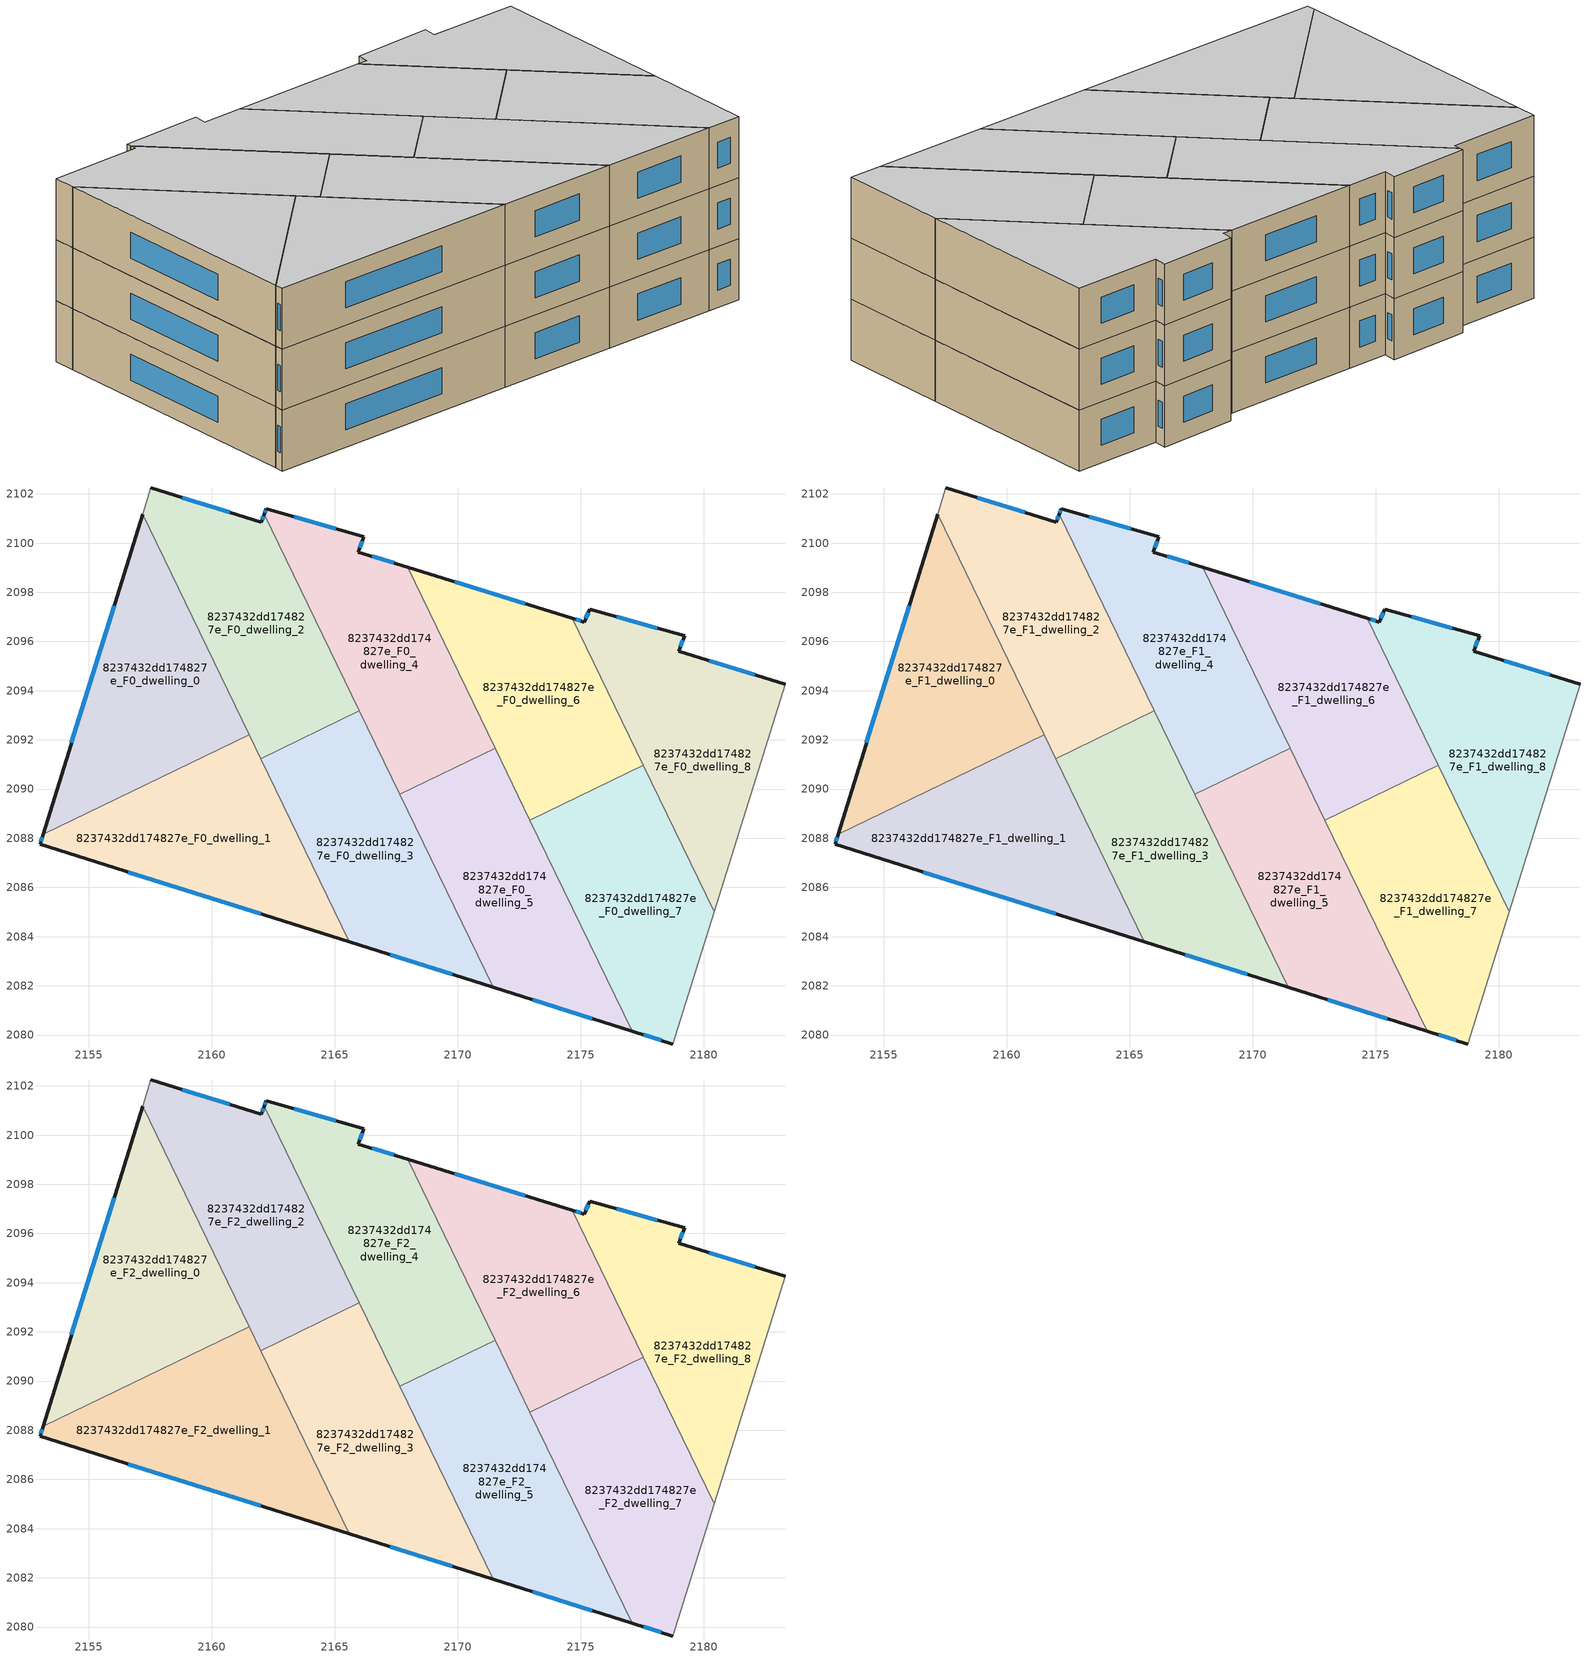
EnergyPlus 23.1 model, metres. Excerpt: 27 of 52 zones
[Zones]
8237432dd174827e_F0_dwelling_0
 floor ground (EU_floor_Construction): 2157.18,2101.17 2161.52,2092.21 2153.14,2088.16 z0
 wall outside (EU_wall_Construction): 2157.18,2101.17 2153.14,2088.16 z0:3
 wall to 8237432dd174827e_F0_dwelling_1 (EU_wall_Construction): 2153.14,2088.16 2161.52,2092.21 z0:3
 wall to 8237432dd174827e_F0_dwelling_2 (EU_wall_Construction): 2161.52,2092.21 2157.18,2101.17 z0:3
 window (EU_Window_Construction): 2156.03,2097.45 2154.3,2091.87 z0.86:2.14
8237432dd174827e_F0_dwelling_1
 floor ground (EU_floor_Construction): 2161.52,2092.21 2165.59,2083.79 2153.02,2087.76 2153.14,2088.16 z0
 wall outside (EU_wall_Construction): 2153.14,2088.16 2153.02,2087.76 2165.59,2083.79 z0:3
 wall to 8237432dd174827e_F0_dwelling_3 (EU_wall_Construction): 2165.59,2083.79 2161.99,2091.23 z0:3
 wall to 8237432dd174827e_F0_dwelling_2 (EU_wall_Construction): 2161.99,2091.23 2161.52,2092.21 z0:3
 window (EU_Window_Construction): 2153.11,2088.04 2153.05,2087.87 / 2156.61,2086.62 2162,2084.92 z0.86:2.14
8237432dd174827e_F0_dwelling_2
 floor ground (EU_floor_Construction): 2162.14,2101.17 2166.01,2093.18 2161.99,2091.23 2157.18,2101.17 2157.52,2102.25 2162.01,2100.86 z0
 wall outside (EU_wall_Construction): 2162.14,2101.17 2162.01,2100.86 2157.52,2102.25 z0:3
 wall to 8237432dd174827e_F0_dwelling_3 (EU_wall_Construction): 2161.99,2091.23 2166.01,2093.18 z0:3
 wall adiabatic (EU_wall_Construction): 2157.52,2102.25 2157.18,2101.17 z0:3
 wall to 8237432dd174827e_F0_dwelling_4 (EU_wall_Construction): 2166.01,2093.18 2162.14,2101.17 z0:3
 window (EU_Window_Construction): 2160.73,2101.25 2158.8,2101.85 / 2162.1,2101.08 2162.05,2100.95 z0.86:2.14
8237432dd174827e_F0_dwelling_3
 floor ground (EU_floor_Construction): 2166.01,2093.18 2171.44,2081.94 2165.59,2083.79 2161.99,2091.23 z0
 wall outside (EU_wall_Construction): 2165.59,2083.79 2171.44,2081.94 z0:3
 wall to 8237432dd174827e_F0_dwelling_5 (EU_wall_Construction): 2171.44,2081.94 2167.64,2089.79 z0:3
 wall to 8237432dd174827e_F0_dwelling_4 (EU_wall_Construction): 2167.64,2089.79 2166,2093.18 z0:3
 window (EU_Window_Construction): 2167.26,2083.26 2169.77,2082.47 z0.86:2.14
8237432dd174827e_F0_dwelling_4
 floor ground (EU_floor_Construction): 2167.96,2099.01 2171.52,2091.66 2167.64,2089.79 2162.14,2101.17 2162.22,2101.4 2166.18,2100.25 2165.95,2099.64 z0
 wall outside (EU_wall_Construction): 2167.96,2099.01 2165.95,2099.64 2166.18,2100.25 2162.22,2101.4 2162.14,2101.17 z0:3
 wall to 8237432dd174827e_F0_dwelling_5 (EU_wall_Construction): 2167.64,2089.79 2171.52,2091.66 z0:3
 wall to 8237432dd174827e_F0_dwelling_6 (EU_wall_Construction): 2171.52,2091.66 2167.96,2099.01 z0:3
 window (EU_Window_Construction): 2162.2,2101.33 2162.16,2101.24 / 2165.05,2100.58 2163.35,2101.07 / 2166.02,2099.81 2166.11,2100.08 / 2167.39,2099.19 2166.53,2099.46 z0.86:2.14
8237432dd174827e_F0_dwelling_5
 floor ground (EU_floor_Construction): 2171.52,2091.66 2177.09,2080.16 2171.44,2081.94 2167.64,2089.79 z0
 wall outside (EU_wall_Construction): 2171.44,2081.94 2177.09,2080.16 z0:3
 wall to 8237432dd174827e_F0_dwelling_7 (EU_wall_Construction): 2177.09,2080.16 2172.94,2088.73 z0:3
 wall to 8237432dd174827e_F0_dwelling_6 (EU_wall_Construction): 2172.94,2088.73 2171.52,2091.66 z0:3
 window (EU_Window_Construction): 2173.05,2081.43 2175.47,2080.66 z0.86:2.14
8237432dd174827e_F0_dwelling_6
 floor ground (EU_floor_Construction): 2174.66,2096.94 2177.55,2090.97 2172.94,2088.73 2167.96,2099.01 z0
 wall outside (EU_wall_Construction): 2174.66,2096.94 2167.96,2099.01 z0:3
 wall to 8237432dd174827e_F0_dwelling_7 (EU_wall_Construction): 2172.94,2088.73 2177.55,2090.97 z0:3
 wall to 8237432dd174827e_F0_dwelling_8 (EU_wall_Construction): 2177.55,2090.97 2174.66,2096.94 z0:3
 window (EU_Window_Construction): 2172.75,2097.53 2169.88,2098.42 z0.86:2.14
8237432dd174827e_F0_dwelling_7
 floor ground (EU_floor_Construction): 2177.55,2090.97 2180.43,2085.02 2178.75,2079.63 2177.09,2080.16 2172.94,2088.73 z0
 wall outside (EU_wall_Construction): 2177.09,2080.16 2178.75,2079.63 z0:3
 wall adiabatic (EU_wall_Construction): 2178.75,2079.63 2180.43,2085.02 z0:3
 wall to 8237432dd174827e_F0_dwelling_8 (EU_wall_Construction): 2180.43,2085.02 2177.55,2090.97 z0:3
 window (EU_Window_Construction): 2177.56,2080 2178.28,2079.78 z0.86:2.14
8237432dd174827e_F0_dwelling_8
 floor ground (EU_floor_Construction): 2183.31,2094.26 2180.43,2085.02 2174.66,2096.94 2175.15,2096.79 2175.36,2097.31 2179.23,2096.23 2178.99,2095.6 z0
 wall outside (EU_wall_Construction): 2183.31,2094.26 2178.99,2095.6 2179.23,2096.23 2175.36,2097.31 2175.15,2096.79 2174.66,2096.94 z0:3
 wall adiabatic (EU_wall_Construction): 2180.43,2085.02 2183.31,2094.26 z0:3
 window (EU_Window_Construction): 2179.06,2095.78 2179.16,2096.05 / 2182.07,2094.65 2180.22,2095.22 / 2175.01,2096.83 2174.8,2096.9 / 2175.3,2097.16 2175.21,2096.94 / 2178.12,2096.54 2176.46,2097 z0.86:2.14
8237432dd174827e_F1_dwelling_0
 floor to 8237432dd174827e_F0_dwelling_0 (EU_floor_Construction): 2157.18,2101.17 2161.52,2092.21 2153.14,2088.16 z3
 wall outside (EU_wall_Construction): 2157.18,2101.17 2153.14,2088.16 z3:6
 wall to 8237432dd174827e_F1_dwelling_1 (EU_wall_Construction): 2153.14,2088.16 2161.52,2092.21 z3:6
 wall to 8237432dd174827e_F1_dwelling_2 (EU_wall_Construction): 2161.52,2092.21 2157.18,2101.17 z3:6
 window (EU_Window_Construction): 2156.03,2097.45 2154.3,2091.87 z3.86:5.14
8237432dd174827e_F1_dwelling_1
 floor to 8237432dd174827e_F0_dwelling_1 (EU_floor_Construction): 2161.52,2092.21 2165.59,2083.79 2153.02,2087.76 2153.14,2088.16 z3
 wall outside (EU_wall_Construction): 2153.14,2088.16 2153.02,2087.76 2165.59,2083.79 z3:6
 wall to 8237432dd174827e_F1_dwelling_3 (EU_wall_Construction): 2165.59,2083.79 2161.99,2091.23 z3:6
 wall to 8237432dd174827e_F1_dwelling_2 (EU_wall_Construction): 2161.99,2091.23 2161.52,2092.21 z3:6
 window (EU_Window_Construction): 2153.11,2088.04 2153.05,2087.87 / 2156.61,2086.62 2162,2084.92 z3.86:5.14
8237432dd174827e_F1_dwelling_2
 floor to 8237432dd174827e_F0_dwelling_2 (EU_floor_Construction): 2162.14,2101.17 2166.01,2093.18 2161.99,2091.23 2157.18,2101.17 2157.52,2102.25 2162.01,2100.86 z3
 wall outside (EU_wall_Construction): 2162.14,2101.17 2162.01,2100.86 2157.52,2102.25 z3:6
 wall to 8237432dd174827e_F1_dwelling_3 (EU_wall_Construction): 2161.99,2091.23 2166.01,2093.18 z3:6
 wall adiabatic (EU_wall_Construction): 2157.52,2102.25 2157.18,2101.17 z3:6
 wall to 8237432dd174827e_F1_dwelling_4 (EU_wall_Construction): 2166.01,2093.18 2162.14,2101.17 z3:6
 window (EU_Window_Construction): 2160.73,2101.25 2158.8,2101.85 / 2162.1,2101.08 2162.05,2100.95 z3.86:5.14
8237432dd174827e_F1_dwelling_3
 floor to 8237432dd174827e_F0_dwelling_3 (EU_floor_Construction): 2166.01,2093.18 2171.44,2081.94 2165.59,2083.79 2161.99,2091.23 z3
 wall outside (EU_wall_Construction): 2165.59,2083.79 2171.44,2081.94 z3:6
 wall to 8237432dd174827e_F1_dwelling_5 (EU_wall_Construction): 2171.44,2081.94 2167.64,2089.79 z3:6
 wall to 8237432dd174827e_F1_dwelling_4 (EU_wall_Construction): 2167.64,2089.79 2166,2093.18 z3:6
 window (EU_Window_Construction): 2167.26,2083.26 2169.77,2082.47 z3.86:5.14
8237432dd174827e_F1_dwelling_4
 floor to 8237432dd174827e_F0_dwelling_4 (EU_floor_Construction): 2167.96,2099.01 2171.52,2091.66 2167.64,2089.79 2162.14,2101.17 2162.22,2101.4 2166.18,2100.25 2165.95,2099.64 z3
 wall outside (EU_wall_Construction): 2167.96,2099.01 2165.95,2099.64 2166.18,2100.25 2162.22,2101.4 2162.14,2101.17 z3:6
 wall to 8237432dd174827e_F1_dwelling_5 (EU_wall_Construction): 2167.64,2089.79 2171.52,2091.66 z3:6
 wall to 8237432dd174827e_F1_dwelling_6 (EU_wall_Construction): 2171.52,2091.66 2167.96,2099.01 z3:6
 window (EU_Window_Construction): 2162.2,2101.33 2162.16,2101.24 / 2165.05,2100.58 2163.35,2101.07 / 2166.02,2099.81 2166.11,2100.08 / 2167.39,2099.19 2166.53,2099.46 z3.86:5.14
8237432dd174827e_F1_dwelling_5
 floor to 8237432dd174827e_F0_dwelling_5 (EU_floor_Construction): 2171.52,2091.66 2177.09,2080.16 2171.44,2081.94 2167.64,2089.79 z3
 wall outside (EU_wall_Construction): 2171.44,2081.94 2177.09,2080.16 z3:6
 wall to 8237432dd174827e_F1_dwelling_7 (EU_wall_Construction): 2177.09,2080.16 2172.94,2088.73 z3:6
 wall to 8237432dd174827e_F1_dwelling_6 (EU_wall_Construction): 2172.94,2088.73 2171.52,2091.66 z3:6
 window (EU_Window_Construction): 2173.05,2081.43 2175.47,2080.66 z3.86:5.14
8237432dd174827e_F1_dwelling_6
 floor to 8237432dd174827e_F0_dwelling_6 (EU_floor_Construction): 2174.66,2096.94 2177.55,2090.97 2172.94,2088.73 2167.96,2099.01 z3
 wall outside (EU_wall_Construction): 2174.66,2096.94 2167.96,2099.01 z3:6
 wall to 8237432dd174827e_F1_dwelling_7 (EU_wall_Construction): 2172.94,2088.73 2177.55,2090.97 z3:6
 wall to 8237432dd174827e_F1_dwelling_8 (EU_wall_Construction): 2177.55,2090.97 2174.66,2096.94 z3:6
 window (EU_Window_Construction): 2172.75,2097.53 2169.88,2098.42 z3.86:5.14
8237432dd174827e_F1_dwelling_7
 floor to 8237432dd174827e_F0_dwelling_7 (EU_floor_Construction): 2177.55,2090.97 2180.43,2085.02 2178.75,2079.63 2177.09,2080.16 2172.94,2088.73 z3
 wall outside (EU_wall_Construction): 2177.09,2080.16 2178.75,2079.63 z3:6
 wall adiabatic (EU_wall_Construction): 2178.75,2079.63 2180.43,2085.02 z3:6
 wall to 8237432dd174827e_F1_dwelling_8 (EU_wall_Construction): 2180.43,2085.02 2177.55,2090.97 z3:6
 window (EU_Window_Construction): 2177.56,2080 2178.28,2079.78 z3.86:5.14
8237432dd174827e_F1_dwelling_8
 floor to 8237432dd174827e_F0_dwelling_8 (EU_floor_Construction): 2183.31,2094.26 2180.43,2085.02 2174.66,2096.94 2175.15,2096.79 2175.36,2097.31 2179.23,2096.23 2178.99,2095.6 z3
 wall outside (EU_wall_Construction): 2183.31,2094.26 2178.99,2095.6 2179.23,2096.23 2175.36,2097.31 2175.15,2096.79 2174.66,2096.94 z3:6
 wall adiabatic (EU_wall_Construction): 2180.43,2085.02 2183.31,2094.26 z3:6
 window (EU_Window_Construction): 2179.06,2095.78 2179.16,2096.05 / 2182.07,2094.65 2180.22,2095.22 / 2175.01,2096.83 2174.8,2096.9 / 2175.3,2097.16 2175.21,2096.94 / 2178.12,2096.54 2176.46,2097 z3.86:5.14
8237432dd174827e_F2_dwelling_0
 floor to 8237432dd174827e_F1_dwelling_0 (EU_floor_Construction): 2157.18,2101.17 2161.52,2092.21 2153.14,2088.16 z6
 wall outside (EU_wall_Construction): 2157.18,2101.17 2153.14,2088.16 z6:9
 wall to 8237432dd174827e_F2_dwelling_1 (EU_wall_Construction): 2153.14,2088.16 2161.52,2092.21 z6:9
 wall to 8237432dd174827e_F2_dwelling_2 (EU_wall_Construction): 2161.52,2092.21 2157.18,2101.17 z6:9
 window (EU_Window_Construction): 2156.03,2097.45 2154.3,2091.87 z6.86:8.14
 ceiling to 8237432dd174827e_F3_dwelling_0 (EU_floor_Construction): 2161.52,2092.21 2157.18,2101.17 2153.14,2088.16 z9
8237432dd174827e_F2_dwelling_1
 floor to 8237432dd174827e_F1_dwelling_1 (EU_floor_Construction): 2161.52,2092.21 2165.59,2083.79 2153.02,2087.76 2153.14,2088.16 z6
 wall outside (EU_wall_Construction): 2153.14,2088.16 2153.02,2087.76 2165.59,2083.79 z6:9
 wall to 8237432dd174827e_F2_dwelling_3 (EU_wall_Construction): 2165.59,2083.79 2161.99,2091.23 z6:9
 wall to 8237432dd174827e_F2_dwelling_2 (EU_wall_Construction): 2161.99,2091.23 2161.52,2092.21 z6:9
 window (EU_Window_Construction): 2153.11,2088.04 2153.05,2087.87 / 2156.61,2086.62 2162,2084.92 z6.86:8.14
 ceiling to 8237432dd174827e_F3_dwelling_1 (EU_floor_Construction): 2165.59,2083.79 2161.52,2092.21 2153.14,2088.16 2153.02,2087.76 z9
8237432dd174827e_F2_dwelling_2
 floor to 8237432dd174827e_F1_dwelling_2 (EU_floor_Construction): 2162.14,2101.17 2166.01,2093.18 2161.99,2091.23 2157.18,2101.17 2157.52,2102.25 2162.01,2100.86 z6
 wall outside (EU_wall_Construction): 2162.14,2101.17 2162.01,2100.86 2157.52,2102.25 z6:9
 wall to 8237432dd174827e_F2_dwelling_3 (EU_wall_Construction): 2161.99,2091.23 2166.01,2093.18 z6:9
 wall adiabatic (EU_wall_Construction): 2157.52,2102.25 2157.18,2101.17 z6:9
 wall to 8237432dd174827e_F2_dwelling_4 (EU_wall_Construction): 2166.01,2093.18 2162.14,2101.17 z6:9
 window (EU_Window_Construction): 2160.73,2101.25 2158.8,2101.85 / 2162.1,2101.08 2162.05,2100.95 z6.86:8.14
 ceiling to 8237432dd174827e_F3_dwelling_2 (EU_floor_Construction): 2166.01,2093.18 2162.14,2101.17 2162.01,2100.86 2157.52,2102.25 2157.18,2101.17 2161.99,2091.23 z9
8237432dd174827e_F2_dwelling_3
 floor to 8237432dd174827e_F1_dwelling_3 (EU_floor_Construction): 2166.01,2093.18 2171.44,2081.94 2165.59,2083.79 2161.99,2091.23 z6
 wall outside (EU_wall_Construction): 2165.59,2083.79 2171.44,2081.94 z6:9
 wall to 8237432dd174827e_F2_dwelling_5 (EU_wall_Construction): 2171.44,2081.94 2167.64,2089.79 z6:9
 wall to 8237432dd174827e_F2_dwelling_4 (EU_wall_Construction): 2167.64,2089.79 2166,2093.18 z6:9
 window (EU_Window_Construction): 2167.26,2083.26 2169.77,2082.47 z6.86:8.14
 ceiling to 8237432dd174827e_F3_dwelling_3 (EU_floor_Construction): 2171.44,2081.94 2166.01,2093.18 2161.99,2091.23 2165.59,2083.79 z9
8237432dd174827e_F2_dwelling_4
 floor to 8237432dd174827e_F1_dwelling_4 (EU_floor_Construction): 2167.96,2099.01 2171.52,2091.66 2167.64,2089.79 2162.14,2101.17 2162.22,2101.4 2166.18,2100.25 2165.95,2099.64 z6
 wall outside (EU_wall_Construction): 2167.96,2099.01 2165.95,2099.64 2166.18,2100.25 2162.22,2101.4 2162.14,2101.17 z6:9
 wall to 8237432dd174827e_F2_dwelling_5 (EU_wall_Construction): 2167.64,2089.79 2171.52,2091.66 z6:9
 wall to 8237432dd174827e_F2_dwelling_6 (EU_wall_Construction): 2171.52,2091.66 2167.96,2099.01 z6:9
 window (EU_Window_Construction): 2162.2,2101.33 2162.16,2101.24 / 2165.05,2100.58 2163.35,2101.07 / 2166.02,2099.81 2166.11,2100.08 / 2167.39,2099.19 2166.53,2099.46 z6.86:8.14
 ceiling to 8237432dd174827e_F3_dwelling_4 (EU_floor_Construction): 2171.52,2091.66 2167.96,2099.01 2165.95,2099.64 2166.18,2100.25 2162.22,2101.4 2162.14,2101.17 2167.64,2089.79 z9
8237432dd174827e_F2_dwelling_5
 floor to 8237432dd174827e_F1_dwelling_5 (EU_floor_Construction): 2171.52,2091.66 2177.09,2080.16 2171.44,2081.94 2167.64,2089.79 z6
 wall outside (EU_wall_Construction): 2171.44,2081.94 2177.09,2080.16 z6:9
 wall to 8237432dd174827e_F2_dwelling_7 (EU_wall_Construction): 2177.09,2080.16 2172.94,2088.73 z6:9
 wall to 8237432dd174827e_F2_dwelling_6 (EU_wall_Construction): 2172.94,2088.73 2171.52,2091.66 z6:9
 window (EU_Window_Construction): 2173.05,2081.43 2175.47,2080.66 z6.86:8.14
 ceiling to 8237432dd174827e_F3_dwelling_5 (EU_floor_Construction): 2177.09,2080.16 2171.52,2091.66 2167.64,2089.79 2171.44,2081.94 z9
8237432dd174827e_F2_dwelling_6
 floor to 8237432dd174827e_F1_dwelling_6 (EU_floor_Construction): 2174.66,2096.94 2177.55,2090.97 2172.94,2088.73 2167.96,2099.01 z6
 wall outside (EU_wall_Construction): 2174.66,2096.94 2167.96,2099.01 z6:9
 wall to 8237432dd174827e_F2_dwelling_7 (EU_wall_Construction): 2172.94,2088.73 2177.55,2090.97 z6:9
 wall to 8237432dd174827e_F2_dwelling_8 (EU_wall_Construction): 2177.55,2090.97 2174.66,2096.94 z6:9
 window (EU_Window_Construction): 2172.75,2097.53 2169.88,2098.42 z6.86:8.14
 ceiling to 8237432dd174827e_F3_dwelling_6 (EU_floor_Construction): 2177.55,2090.97 2174.66,2096.94 2167.96,2099.01 2172.94,2088.73 z9
8237432dd174827e_F2_dwelling_7
 floor to 8237432dd174827e_F1_dwelling_7 (EU_floor_Construction): 2177.55,2090.97 2180.43,2085.02 2178.75,2079.63 2177.09,2080.16 2172.94,2088.73 z6
 wall outside (EU_wall_Construction): 2177.09,2080.16 2178.75,2079.63 z6:9
 wall adiabatic (EU_wall_Construction): 2178.75,2079.63 2180.43,2085.02 z6:9
 wall to 8237432dd174827e_F2_dwelling_8 (EU_wall_Construction): 2180.43,2085.02 2177.55,2090.97 z6:9
 window (EU_Window_Construction): 2177.56,2080 2178.28,2079.78 z6.86:8.14
 ceiling to 8237432dd174827e_F3_dwelling_7 (EU_floor_Construction): 2178.75,2079.63 2180.43,2085.02 2177.55,2090.97 2172.94,2088.73 2177.09,2080.16 z9
8237432dd174827e_F2_dwelling_8
 floor to 8237432dd174827e_F1_dwelling_8 (EU_floor_Construction): 2183.31,2094.26 2180.43,2085.02 2174.66,2096.94 2175.15,2096.79 2175.36,2097.31 2179.23,2096.23 2178.99,2095.6 z6
 wall outside (EU_wall_Construction): 2183.31,2094.26 2178.99,2095.6 2179.23,2096.23 2175.36,2097.31 2175.15,2096.79 2174.66,2096.94 z6:9
 wall adiabatic (EU_wall_Construction): 2180.43,2085.02 2183.31,2094.26 z6:9
 window (EU_Window_Construction): 2179.06,2095.78 2179.16,2096.05 / 2182.07,2094.65 2180.22,2095.22 / 2175.01,2096.83 2174.8,2096.9 / 2175.3,2097.16 2175.21,2096.94 / 2178.12,2096.54 2176.46,2097 z6.86:8.14
 ceiling to 8237432dd174827e_F3_dwelling_8 (EU_floor_Construction): 2180.43,2085.02 2183.31,2094.26 2178.99,2095.6 2179.23,2096.23 2175.36,2097.31 2175.15,2096.79 2174.66,2096.94 z9
[Building]
EU S2 Campaign: North Axis=0; Terrain=City; Solar Distribution=FullExterior
[Site:Location]
Helsinki-Vantaa.AP: Latitude=60.317; Longitude=24.963; Time Zone=2; Elevation=54.6
[SizingPeriod:WeatherFileDays]
AnnualSizingPeriod: Begin Month=1; Begin Day of Month=1; End Month=12; End Day of Month=31; Day of Week for Start Day=Monday; Use Weather File Daylight Saving Period=No; Use Weather File Rain and Snow Indicators=No
[MATERIAL]
EU_InternalMass_Material: Roughness=MediumRough; Thickness=0.1; Conductivity=1; Density=1800; Specific Heat=900; Thermal Absorptance=0.9; Solar Absorptance=0.7; Visible Absorptance=0.7
[MATERIAL:NOMASS] Roughness=MediumRough; Thermal Absorptance=0.9; Solar Absorptance=0.7; Visible Absorptance=0.7
Name | Thermal Resistance
EU_wall_NoMass | 1.10183
EU_floor_NoMass | 1.70606
[WINDOWMATERIAL:SIMPLEGLAZINGSYSTEM]
EU_Window_SimpleGlazing: UFactor=3.11035; Solar Heat Gain Coefficient=0.8; Visible Transmittance=0.8
[CONSTRUCTION]
EU_wall_Construction: EU_wall_NoMass
EU_floor_Construction: EU_floor_NoMass
EU_Window_Construction: EU_Window_SimpleGlazing
EU_InternalMass_Construction: EU_InternalMass_Material
[ZONE] Type=1; Multiplier=1; Ceiling Height=autocalculate; Floor Area=autocalculate; Part of Total Floor Area=Yes
Name | Volume
8237432dd174827e_F0_dwelling_0; 8237432dd174827e_F1_dwelling_0; 8237432dd174827e_F2_dwelling_0 | 138.873
8237432dd174827e_F0_dwelling_1; 8237432dd174827e_F1_dwelling_1; 8237432dd174827e_F2_dwelling_1 | 138.885
8237432dd174827e_F0_dwelling_2; 8237432dd174827e_F1_dwelling_2; 8237432dd174827e_F2_dwelling_2 | 138.88
8237432dd174827e_F0_dwelling_3; 8237432dd174827e_F1_dwelling_3; 8237432dd174827e_F2_dwelling_3 | 138.89
8237432dd174827e_F0_dwelling_4; 8237432dd174827e_F1_dwelling_4; 8237432dd174827e_F2_dwelling_4 | 138.861
8237432dd174827e_F0_dwelling_5; 8237432dd174827e_F1_dwelling_5; 8237432dd174827e_F2_dwelling_5 | 138.864
8237432dd174827e_F0_dwelling_6; 8237432dd174827e_F1_dwelling_6; 8237432dd174827e_F2_dwelling_6 | 138.87
8237432dd174827e_F0_dwelling_7; 8237432dd174827e_F1_dwelling_7; 8237432dd174827e_F2_dwelling_7 | 138.882
8237432dd174827e_F0_dwelling_8; 8237432dd174827e_F1_dwelling_8; 8237432dd174827e_F2_dwelling_8 | 138.881
[INTERNALMASS] Construction=EU_InternalMass_Construction
Name | Zone or ZoneList | Surface Area
8237432dd174827e_F0_dwelling_0_EU_InternalMass | 8237432dd174827e_F0_dwelling_0 | 46.2919
8237432dd174827e_F0_dwelling_1_EU_InternalMass | 8237432dd174827e_F0_dwelling_1 | 46.2941
8237432dd174827e_F0_dwelling_2_EU_InternalMass | 8237432dd174827e_F0_dwelling_2 | 46.2938
8237432dd174827e_F0_dwelling_3_EU_InternalMass | 8237432dd174827e_F0_dwelling_3 | 46.2978
8237432dd174827e_F0_dwelling_4_EU_InternalMass | 8237432dd174827e_F0_dwelling_4 | 46.2871
8237432dd174827e_F0_dwelling_5_EU_InternalMass | 8237432dd174827e_F0_dwelling_5 | 46.2876
8237432dd174827e_F0_dwelling_6_EU_InternalMass | 8237432dd174827e_F0_dwelling_6 | 46.2901
8237432dd174827e_F0_dwelling_7_EU_InternalMass | 8237432dd174827e_F0_dwelling_7 | 46.294
8237432dd174827e_F0_dwelling_8_EU_InternalMass | 8237432dd174827e_F0_dwelling_8 | 46.2936
8237432dd174827e_F1_dwelling_0_EU_InternalMass | 8237432dd174827e_F1_dwelling_0 | 46.2919
8237432dd174827e_F1_dwelling_1_EU_InternalMass | 8237432dd174827e_F1_dwelling_1 | 46.2941
8237432dd174827e_F1_dwelling_2_EU_InternalMass | 8237432dd174827e_F1_dwelling_2 | 46.2938
8237432dd174827e_F1_dwelling_3_EU_InternalMass | 8237432dd174827e_F1_dwelling_3 | 46.2978
8237432dd174827e_F1_dwelling_4_EU_InternalMass | 8237432dd174827e_F1_dwelling_4 | 46.2871
8237432dd174827e_F1_dwelling_5_EU_InternalMass | 8237432dd174827e_F1_dwelling_5 | 46.2876
8237432dd174827e_F1_dwelling_6_EU_InternalMass | 8237432dd174827e_F1_dwelling_6 | 46.2901
8237432dd174827e_F1_dwelling_7_EU_InternalMass | 8237432dd174827e_F1_dwelling_7 | 46.294
8237432dd174827e_F1_dwelling_8_EU_InternalMass | 8237432dd174827e_F1_dwelling_8 | 46.2936
8237432dd174827e_F2_dwelling_0_EU_InternalMass | 8237432dd174827e_F2_dwelling_0 | 46.2919
8237432dd174827e_F2_dwelling_1_EU_InternalMass | 8237432dd174827e_F2_dwelling_1 | 46.2941
8237432dd174827e_F2_dwelling_2_EU_InternalMass | 8237432dd174827e_F2_dwelling_2 | 46.2938
8237432dd174827e_F2_dwelling_3_EU_InternalMass | 8237432dd174827e_F2_dwelling_3 | 46.2978
8237432dd174827e_F2_dwelling_4_EU_InternalMass | 8237432dd174827e_F2_dwelling_4 | 46.2871
8237432dd174827e_F2_dwelling_5_EU_InternalMass | 8237432dd174827e_F2_dwelling_5 | 46.2876
8237432dd174827e_F2_dwelling_6_EU_InternalMass | 8237432dd174827e_F2_dwelling_6 | 46.2901
8237432dd174827e_F2_dwelling_7_EU_InternalMass | 8237432dd174827e_F2_dwelling_7 | 46.294
8237432dd174827e_F2_dwelling_8_EU_InternalMass | 8237432dd174827e_F2_dwelling_8 | 46.2936
[OTHEREQUIPMENT] Fuel Type=Electricity; Design Level Calculation Method=Watts/Area; Power per Zone Floor Area=1; Fraction Latent=0; Fraction Radiant=0; Fraction Lost=0; Carbon Dioxide Generation Rate=0; EndUse Subcategory=EU_Step8_InternalGains
Name | Zone or ZoneList or Space or SpaceList | Schedule
EU_Step8_InternalGain_8237432dd174827e_F0_dwelling_0_f000 | 8237432dd174827e_F0_dwelling_0 | EU_Step8_GainSchedule_8237432dd174827e_F0_dwelling_0_f000
EU_Step8_InternalGain_8237432dd174827e_F0_dwelling_1_f000 | 8237432dd174827e_F0_dwelling_1 | EU_Step8_GainSchedule_8237432dd174827e_F0_dwelling_1_f000
EU_Step8_InternalGain_8237432dd174827e_F0_dwelling_2_f000 | 8237432dd174827e_F0_dwelling_2 | EU_Step8_GainSchedule_8237432dd174827e_F0_dwelling_2_f000
EU_Step8_InternalGain_8237432dd174827e_F0_dwelling_3_f000 | 8237432dd174827e_F0_dwelling_3 | EU_Step8_GainSchedule_8237432dd174827e_F0_dwelling_3_f000
EU_Step8_InternalGain_8237432dd174827e_F0_dwelling_4_f000 | 8237432dd174827e_F0_dwelling_4 | EU_Step8_GainSchedule_8237432dd174827e_F0_dwelling_4_f000
EU_Step8_InternalGain_8237432dd174827e_F0_dwelling_5_f000 | 8237432dd174827e_F0_dwelling_5 | EU_Step8_GainSchedule_8237432dd174827e_F0_dwelling_5_f000
EU_Step8_InternalGain_8237432dd174827e_F0_dwelling_6_f000 | 8237432dd174827e_F0_dwelling_6 | EU_Step8_GainSchedule_8237432dd174827e_F0_dwelling_6_f000
EU_Step8_InternalGain_8237432dd174827e_F0_dwelling_7_f000 | 8237432dd174827e_F0_dwelling_7 | EU_Step8_GainSchedule_8237432dd174827e_F0_dwelling_7_f000
EU_Step8_InternalGain_8237432dd174827e_F0_dwelling_8_f000 | 8237432dd174827e_F0_dwelling_8 | EU_Step8_GainSchedule_8237432dd174827e_F0_dwelling_8_f000
EU_Step8_InternalGain_8237432dd174827e_F1_dwelling_0_f000 | 8237432dd174827e_F1_dwelling_0 | EU_Step8_GainSchedule_8237432dd174827e_F1_dwelling_0_f000
EU_Step8_InternalGain_8237432dd174827e_F1_dwelling_1_f000 | 8237432dd174827e_F1_dwelling_1 | EU_Step8_GainSchedule_8237432dd174827e_F1_dwelling_1_f000
EU_Step8_InternalGain_8237432dd174827e_F1_dwelling_2_f000 | 8237432dd174827e_F1_dwelling_2 | EU_Step8_GainSchedule_8237432dd174827e_F1_dwelling_2_f000
EU_Step8_InternalGain_8237432dd174827e_F1_dwelling_3_f000 | 8237432dd174827e_F1_dwelling_3 | EU_Step8_GainSchedule_8237432dd174827e_F1_dwelling_3_f000
EU_Step8_InternalGain_8237432dd174827e_F1_dwelling_4_f000 | 8237432dd174827e_F1_dwelling_4 | EU_Step8_GainSchedule_8237432dd174827e_F1_dwelling_4_f000
EU_Step8_InternalGain_8237432dd174827e_F1_dwelling_5_f000 | 8237432dd174827e_F1_dwelling_5 | EU_Step8_GainSchedule_8237432dd174827e_F1_dwelling_5_f000
EU_Step8_InternalGain_8237432dd174827e_F1_dwelling_6_f000 | 8237432dd174827e_F1_dwelling_6 | EU_Step8_GainSchedule_8237432dd174827e_F1_dwelling_6_f000
EU_Step8_InternalGain_8237432dd174827e_F1_dwelling_7_f000 | 8237432dd174827e_F1_dwelling_7 | EU_Step8_GainSchedule_8237432dd174827e_F1_dwelling_7_f000
EU_Step8_InternalGain_8237432dd174827e_F1_dwelling_8_f000 | 8237432dd174827e_F1_dwelling_8 | EU_Step8_GainSchedule_8237432dd174827e_F1_dwelling_8_f000
EU_Step8_InternalGain_8237432dd174827e_F2_dwelling_0_f000 | 8237432dd174827e_F2_dwelling_0 | EU_Step8_GainSchedule_8237432dd174827e_F2_dwelling_0_f000
EU_Step8_InternalGain_8237432dd174827e_F2_dwelling_1_f000 | 8237432dd174827e_F2_dwelling_1 | EU_Step8_GainSchedule_8237432dd174827e_F2_dwelling_1_f000
EU_Step8_InternalGain_8237432dd174827e_F2_dwelling_2_f000 | 8237432dd174827e_F2_dwelling_2 | EU_Step8_GainSchedule_8237432dd174827e_F2_dwelling_2_f000
EU_Step8_InternalGain_8237432dd174827e_F2_dwelling_3_f000 | 8237432dd174827e_F2_dwelling_3 | EU_Step8_GainSchedule_8237432dd174827e_F2_dwelling_3_f000
EU_Step8_InternalGain_8237432dd174827e_F2_dwelling_4_f000 | 8237432dd174827e_F2_dwelling_4 | EU_Step8_GainSchedule_8237432dd174827e_F2_dwelling_4_f000
EU_Step8_InternalGain_8237432dd174827e_F2_dwelling_5_f000 | 8237432dd174827e_F2_dwelling_5 | EU_Step8_GainSchedule_8237432dd174827e_F2_dwelling_5_f000
EU_Step8_InternalGain_8237432dd174827e_F2_dwelling_6_f000 | 8237432dd174827e_F2_dwelling_6 | EU_Step8_GainSchedule_8237432dd174827e_F2_dwelling_6_f000
EU_Step8_InternalGain_8237432dd174827e_F2_dwelling_7_f000 | 8237432dd174827e_F2_dwelling_7 | EU_Step8_GainSchedule_8237432dd174827e_F2_dwelling_7_f000
EU_Step8_InternalGain_8237432dd174827e_F2_dwelling_8_f000 | 8237432dd174827e_F2_dwelling_8 | EU_Step8_GainSchedule_8237432dd174827e_F2_dwelling_8_f000
[ZONEVENTILATION:DESIGNFLOWRATE] Schedule=EU_AlwaysOn; Design Flow Rate Calculation Method=AirChanges/Hour; Air Changes per Hour=0.756316; Ventilation Type=Natural; Fan Pressure Rise=0; Fan Total Efficiency=1; Constant Term Coefficient=1; Temperature Term Coefficient=0; Velocity Term Coefficient=0; Velocity Squared Term Coefficient=0; Minimum Indoor Temperature=-100; Maximum Indoor Temperature=100; Delta Temperature=-100; Minimum Outdoor Temperature=-100; Maximum Outdoor Temperature=100; Maximum Wind Speed=40
Name | Zone or ZoneList or Space or SpaceList
EU_ConstantAir_8237432dd174827e_F0_dwelling_0 | 8237432dd174827e_F0_dwelling_0
EU_ConstantAir_8237432dd174827e_F0_dwelling_1 | 8237432dd174827e_F0_dwelling_1
EU_ConstantAir_8237432dd174827e_F0_dwelling_2 | 8237432dd174827e_F0_dwelling_2
EU_ConstantAir_8237432dd174827e_F0_dwelling_3 | 8237432dd174827e_F0_dwelling_3
EU_ConstantAir_8237432dd174827e_F0_dwelling_4 | 8237432dd174827e_F0_dwelling_4
EU_ConstantAir_8237432dd174827e_F0_dwelling_5 | 8237432dd174827e_F0_dwelling_5
EU_ConstantAir_8237432dd174827e_F0_dwelling_6 | 8237432dd174827e_F0_dwelling_6
EU_ConstantAir_8237432dd174827e_F0_dwelling_7 | 8237432dd174827e_F0_dwelling_7
EU_ConstantAir_8237432dd174827e_F0_dwelling_8 | 8237432dd174827e_F0_dwelling_8
EU_ConstantAir_8237432dd174827e_F1_dwelling_0 | 8237432dd174827e_F1_dwelling_0
EU_ConstantAir_8237432dd174827e_F1_dwelling_1 | 8237432dd174827e_F1_dwelling_1
EU_ConstantAir_8237432dd174827e_F1_dwelling_2 | 8237432dd174827e_F1_dwelling_2
EU_ConstantAir_8237432dd174827e_F1_dwelling_3 | 8237432dd174827e_F1_dwelling_3
EU_ConstantAir_8237432dd174827e_F1_dwelling_4 | 8237432dd174827e_F1_dwelling_4
EU_ConstantAir_8237432dd174827e_F1_dwelling_5 | 8237432dd174827e_F1_dwelling_5
EU_ConstantAir_8237432dd174827e_F1_dwelling_6 | 8237432dd174827e_F1_dwelling_6
EU_ConstantAir_8237432dd174827e_F1_dwelling_7 | 8237432dd174827e_F1_dwelling_7
EU_ConstantAir_8237432dd174827e_F1_dwelling_8 | 8237432dd174827e_F1_dwelling_8
EU_ConstantAir_8237432dd174827e_F2_dwelling_0 | 8237432dd174827e_F2_dwelling_0
EU_ConstantAir_8237432dd174827e_F2_dwelling_1 | 8237432dd174827e_F2_dwelling_1
EU_ConstantAir_8237432dd174827e_F2_dwelling_2 | 8237432dd174827e_F2_dwelling_2
EU_ConstantAir_8237432dd174827e_F2_dwelling_3 | 8237432dd174827e_F2_dwelling_3
EU_ConstantAir_8237432dd174827e_F2_dwelling_4 | 8237432dd174827e_F2_dwelling_4
EU_ConstantAir_8237432dd174827e_F2_dwelling_5 | 8237432dd174827e_F2_dwelling_5
EU_ConstantAir_8237432dd174827e_F2_dwelling_6 | 8237432dd174827e_F2_dwelling_6
EU_ConstantAir_8237432dd174827e_F2_dwelling_7 | 8237432dd174827e_F2_dwelling_7
EU_ConstantAir_8237432dd174827e_F2_dwelling_8 | 8237432dd174827e_F2_dwelling_8
[HVACTEMPLATE:THERMOSTAT] Constant Heating Setpoint=20; Constant Cooling Setpoint=50
EU_HeatOnly_8237432dd174827e_F0_dwelling_0; EU_HeatOnly_8237432dd174827e_F0_dwelling_1; EU_HeatOnly_8237432dd174827e_F0_dwelling_2; EU_HeatOnly_8237432dd174827e_F0_dwelling_3; EU_HeatOnly_8237432dd174827e_F0_dwelling_4; EU_HeatOnly_8237432dd174827e_F0_dwelling_5; EU_HeatOnly_8237432dd174827e_F0_dwelling_6; EU_HeatOnly_8237432dd174827e_F0_dwelling_7; EU_HeatOnly_8237432dd174827e_F0_dwelling_8; EU_HeatOnly_8237432dd174827e_F1_dwelling_0; EU_HeatOnly_8237432dd174827e_F1_dwelling_1; EU_HeatOnly_8237432dd174827e_F1_dwelling_2; EU_HeatOnly_8237432dd174827e_F1_dwelling_3; EU_HeatOnly_8237432dd174827e_F1_dwelling_4; EU_HeatOnly_8237432dd174827e_F1_dwelling_5; EU_HeatOnly_8237432dd174827e_F1_dwelling_6; EU_HeatOnly_8237432dd174827e_F1_dwelling_7; EU_HeatOnly_8237432dd174827e_F1_dwelling_8; EU_HeatOnly_8237432dd174827e_F2_dwelling_0; EU_HeatOnly_8237432dd174827e_F2_dwelling_1; EU_HeatOnly_8237432dd174827e_F2_dwelling_2; EU_HeatOnly_8237432dd174827e_F2_dwelling_3; EU_HeatOnly_8237432dd174827e_F2_dwelling_4; EU_HeatOnly_8237432dd174827e_F2_dwelling_5; EU_HeatOnly_8237432dd174827e_F2_dwelling_6; EU_HeatOnly_8237432dd174827e_F2_dwelling_7; EU_HeatOnly_8237432dd174827e_F2_dwelling_8; EU_HeatOnly_8237432dd174827e_F3_dwelling_0; EU_HeatOnly_8237432dd174827e_F3_dwelling_1; EU_HeatOnly_8237432dd174827e_F3_dwelling_2; EU_HeatOnly_8237432dd174827e_F3_dwelling_3; EU_HeatOnly_8237432dd174827e_F3_dwelling_4; EU_HeatOnly_8237432dd174827e_F3_dwelling_5; EU_HeatOnly_8237432dd174827e_F3_dwelling_6; EU_HeatOnly_8237432dd174827e_F3_dwelling_7; EU_HeatOnly_8237432dd174827e_F3_dwelling_8; EU_HeatOnly_8237432dd174827e_F4_dwelling_0; EU_HeatOnly_8237432dd174827e_F4_dwelling_1; EU_HeatOnly_8237432dd174827e_F4_dwelling_2; EU_HeatOnly_8237432dd174827e_F4_dwelling_3; EU_HeatOnly_8237432dd174827e_F4_dwelling_4; EU_HeatOnly_8237432dd174827e_F4_dwelling_5; EU_HeatOnly_8237432dd174827e_F4_dwelling_6; EU_HeatOnly_8237432dd174827e_F4_dwelling_7; EU_HeatOnly_8237432dd174827e_F5_dwelling_0; EU_HeatOnly_8237432dd174827e_F5_dwelling_1; EU_HeatOnly_8237432dd174827e_F5_dwelling_2; EU_HeatOnly_8237432dd174827e_F5_dwelling_3; EU_HeatOnly_8237432dd174827e_F5_dwelling_4; EU_HeatOnly_8237432dd174827e_F5_dwelling_5; EU_HeatOnly_8237432dd174827e_F5_dwelling_6; EU_HeatOnly_8237432dd174827e_F5_dwelling_7
[HVACTEMPLATE:ZONE:IDEALLOADSAIRSYSTEM] System Availability Schedule=EU_AlwaysOn; Maximum Heating Supply Air Temperature=50; Minimum Cooling Supply Air Temperature=13; Maximum Heating Supply Air Humidity Ratio=0.0156; Minimum Cooling Supply Air Humidity Ratio=0.0077; Heating Limit=NoLimit; Cooling Limit=NoLimit; Heating Availability Schedule=EU_AlwaysOn; Cooling Availability Schedule=EU_CoolingOff; Dehumidification Control Type=ConstantSensibleHeatRatio; Cooling Sensible Heat Ratio=0.7; Dehumidification Setpoint=60; Humidification Control Type=None; Humidification Setpoint=30; Outdoor Air Method=None; Outdoor Air Flow Rate per Person=0.00944; Outdoor Air Flow Rate per Zone Floor Area=0; Outdoor Air Flow Rate per Zone=0; Demand Controlled Ventilation Type=None; Outdoor Air Economizer Type=NoEconomizer; Heat Recovery Type=None; Sensible Heat Recovery Effectiveness=0.7; Latent Heat Recovery Effectiveness=0.65
Name | Template Thermostat
8237432dd174827e_F0_dwelling_0 | EU_HeatOnly_8237432dd174827e_F0_dwelling_0
8237432dd174827e_F0_dwelling_1 | EU_HeatOnly_8237432dd174827e_F0_dwelling_1
8237432dd174827e_F0_dwelling_2 | EU_HeatOnly_8237432dd174827e_F0_dwelling_2
8237432dd174827e_F0_dwelling_3 | EU_HeatOnly_8237432dd174827e_F0_dwelling_3
8237432dd174827e_F0_dwelling_4 | EU_HeatOnly_8237432dd174827e_F0_dwelling_4
8237432dd174827e_F0_dwelling_5 | EU_HeatOnly_8237432dd174827e_F0_dwelling_5
8237432dd174827e_F0_dwelling_6 | EU_HeatOnly_8237432dd174827e_F0_dwelling_6
8237432dd174827e_F0_dwelling_7 | EU_HeatOnly_8237432dd174827e_F0_dwelling_7
8237432dd174827e_F0_dwelling_8 | EU_HeatOnly_8237432dd174827e_F0_dwelling_8
8237432dd174827e_F1_dwelling_0 | EU_HeatOnly_8237432dd174827e_F1_dwelling_0
8237432dd174827e_F1_dwelling_1 | EU_HeatOnly_8237432dd174827e_F1_dwelling_1
8237432dd174827e_F1_dwelling_2 | EU_HeatOnly_8237432dd174827e_F1_dwelling_2
8237432dd174827e_F1_dwelling_3 | EU_HeatOnly_8237432dd174827e_F1_dwelling_3
8237432dd174827e_F1_dwelling_4 | EU_HeatOnly_8237432dd174827e_F1_dwelling_4
8237432dd174827e_F1_dwelling_5 | EU_HeatOnly_8237432dd174827e_F1_dwelling_5
8237432dd174827e_F1_dwelling_6 | EU_HeatOnly_8237432dd174827e_F1_dwelling_6
8237432dd174827e_F1_dwelling_7 | EU_HeatOnly_8237432dd174827e_F1_dwelling_7
8237432dd174827e_F1_dwelling_8 | EU_HeatOnly_8237432dd174827e_F1_dwelling_8
8237432dd174827e_F2_dwelling_0 | EU_HeatOnly_8237432dd174827e_F2_dwelling_0
8237432dd174827e_F2_dwelling_1 | EU_HeatOnly_8237432dd174827e_F2_dwelling_1
8237432dd174827e_F2_dwelling_2 | EU_HeatOnly_8237432dd174827e_F2_dwelling_2
8237432dd174827e_F2_dwelling_3 | EU_HeatOnly_8237432dd174827e_F2_dwelling_3
8237432dd174827e_F2_dwelling_4 | EU_HeatOnly_8237432dd174827e_F2_dwelling_4
8237432dd174827e_F2_dwelling_5 | EU_HeatOnly_8237432dd174827e_F2_dwelling_5
8237432dd174827e_F2_dwelling_6 | EU_HeatOnly_8237432dd174827e_F2_dwelling_6
8237432dd174827e_F2_dwelling_7 | EU_HeatOnly_8237432dd174827e_F2_dwelling_7
8237432dd174827e_F2_dwelling_8 | EU_HeatOnly_8237432dd174827e_F2_dwelling_8
[SIZING:ZONE] Zone Cooling Design Supply Air Temperature Input Method=SupplyAirTemperature; Zone Cooling Design Supply Air Temperature=13; Zone Heating Design Supply Air Temperature Input Method=SupplyAirTemperature; Zone Heating Design Supply Air Temperature=50; Zone Cooling Design Supply Air Humidity Ratio=0.008; Zone Heating Design Supply Air Humidity Ratio=0.008; Cooling Design Air Flow Method=DesignDay; Cooling Design Air Flow Rate=0; Cooling Minimum Air Flow per Zone Floor Area=0.000762; Cooling Minimum Air Flow=0; Cooling Minimum Air Flow Fraction=0.2; Heating Design Air Flow Method=DesignDay; Heating Design Air Flow Rate=0; Heating Maximum Air Flow per Zone Floor Area=0.002032; Heating Maximum Air Flow=0.141576; Heating Maximum Air Flow Fraction=0.3; Account for Dedicated Outdoor Air System=No; Dedicated Outdoor Air System Control Strategy=NeutralSupplyAir; Dedicated Outdoor Air Low Setpoint Temperature for Design=autosize; Dedicated Outdoor Air High Setpoint Temperature for Design=autosize; Zone Load Sizing Method=Sensible Load Only No Latent Load; Zone Latent Cooling Design Supply Air Humidity Ratio Input Method=HumidityRatioDifference; Zone Cooling Design Supply Air Humidity Ratio Difference=0.005; Zone Latent Heating Design Supply Air Humidity Ratio Input Method=HumidityRatioDifference; Zone Humidification Design Supply Air Humidity Ratio Difference=0.005
8237432dd174827e_F0_dwelling_0; 8237432dd174827e_F0_dwelling_1; 8237432dd174827e_F0_dwelling_2; 8237432dd174827e_F0_dwelling_3; 8237432dd174827e_F0_dwelling_4; 8237432dd174827e_F0_dwelling_5; 8237432dd174827e_F0_dwelling_6; 8237432dd174827e_F0_dwelling_7; 8237432dd174827e_F0_dwelling_8; 8237432dd174827e_F1_dwelling_0; 8237432dd174827e_F1_dwelling_1; 8237432dd174827e_F1_dwelling_2; 8237432dd174827e_F1_dwelling_3; 8237432dd174827e_F1_dwelling_4; 8237432dd174827e_F1_dwelling_5; 8237432dd174827e_F1_dwelling_6; 8237432dd174827e_F1_dwelling_7; 8237432dd174827e_F1_dwelling_8; 8237432dd174827e_F2_dwelling_0; 8237432dd174827e_F2_dwelling_1; 8237432dd174827e_F2_dwelling_2; 8237432dd174827e_F2_dwelling_3; 8237432dd174827e_F2_dwelling_4; 8237432dd174827e_F2_dwelling_5; 8237432dd174827e_F2_dwelling_6; 8237432dd174827e_F2_dwelling_7; 8237432dd174827e_F2_dwelling_8
[SCHEDULE:CONSTANT]
Name | Hourly Value
EU_AlwaysOn | 1
EU_CoolingOff | 0
[SCHEDULE:FILE] Column Number=1; Rows to Skip at Top=0; Number of Hours of Data=8760; Column Separator=Comma; Interpolate to Timestep=No; Minutes per Item=60; Adjust Schedule for Daylight Savings=Yes
Name | File
EU_Step8_GainSchedule_8237432dd174827e_F0_dwelling_0_f000 | ../../schedules/8237432dd174827e/8237432dd174827e_F0_dwelling_0_f000_gain.csv
EU_Step8_GainSchedule_8237432dd174827e_F0_dwelling_1_f000 | ../../schedules/8237432dd174827e/8237432dd174827e_F0_dwelling_1_f000_gain.csv
EU_Step8_GainSchedule_8237432dd174827e_F0_dwelling_2_f000 | ../../schedules/8237432dd174827e/8237432dd174827e_F0_dwelling_2_f000_gain.csv
EU_Step8_GainSchedule_8237432dd174827e_F0_dwelling_3_f000 | ../../schedules/8237432dd174827e/8237432dd174827e_F0_dwelling_3_f000_gain.csv
EU_Step8_GainSchedule_8237432dd174827e_F0_dwelling_4_f000 | ../../schedules/8237432dd174827e/8237432dd174827e_F0_dwelling_4_f000_gain.csv
EU_Step8_GainSchedule_8237432dd174827e_F0_dwelling_5_f000 | ../../schedules/8237432dd174827e/8237432dd174827e_F0_dwelling_5_f000_gain.csv
EU_Step8_GainSchedule_8237432dd174827e_F0_dwelling_6_f000 | ../../schedules/8237432dd174827e/8237432dd174827e_F0_dwelling_6_f000_gain.csv
EU_Step8_GainSchedule_8237432dd174827e_F0_dwelling_7_f000 | ../../schedules/8237432dd174827e/8237432dd174827e_F0_dwelling_7_f000_gain.csv
EU_Step8_GainSchedule_8237432dd174827e_F0_dwelling_8_f000 | ../../schedules/8237432dd174827e/8237432dd174827e_F0_dwelling_8_f000_gain.csv
EU_Step8_GainSchedule_8237432dd174827e_F1_dwelling_0_f000 | ../../schedules/8237432dd174827e/8237432dd174827e_F1_dwelling_0_f000_gain.csv
EU_Step8_GainSchedule_8237432dd174827e_F1_dwelling_1_f000 | ../../schedules/8237432dd174827e/8237432dd174827e_F1_dwelling_1_f000_gain.csv
EU_Step8_GainSchedule_8237432dd174827e_F1_dwelling_2_f000 | ../../schedules/8237432dd174827e/8237432dd174827e_F1_dwelling_2_f000_gain.csv
EU_Step8_GainSchedule_8237432dd174827e_F1_dwelling_3_f000 | ../../schedules/8237432dd174827e/8237432dd174827e_F1_dwelling_3_f000_gain.csv
EU_Step8_GainSchedule_8237432dd174827e_F1_dwelling_4_f000 | ../../schedules/8237432dd174827e/8237432dd174827e_F1_dwelling_4_f000_gain.csv
EU_Step8_GainSchedule_8237432dd174827e_F1_dwelling_5_f000 | ../../schedules/8237432dd174827e/8237432dd174827e_F1_dwelling_5_f000_gain.csv
EU_Step8_GainSchedule_8237432dd174827e_F1_dwelling_6_f000 | ../../schedules/8237432dd174827e/8237432dd174827e_F1_dwelling_6_f000_gain.csv
EU_Step8_GainSchedule_8237432dd174827e_F1_dwelling_7_f000 | ../../schedules/8237432dd174827e/8237432dd174827e_F1_dwelling_7_f000_gain.csv
EU_Step8_GainSchedule_8237432dd174827e_F1_dwelling_8_f000 | ../../schedules/8237432dd174827e/8237432dd174827e_F1_dwelling_8_f000_gain.csv
EU_Step8_GainSchedule_8237432dd174827e_F2_dwelling_0_f000 | ../../schedules/8237432dd174827e/8237432dd174827e_F2_dwelling_0_f000_gain.csv
EU_Step8_GainSchedule_8237432dd174827e_F2_dwelling_1_f000 | ../../schedules/8237432dd174827e/8237432dd174827e_F2_dwelling_1_f000_gain.csv
EU_Step8_GainSchedule_8237432dd174827e_F2_dwelling_2_f000 | ../../schedules/8237432dd174827e/8237432dd174827e_F2_dwelling_2_f000_gain.csv
EU_Step8_GainSchedule_8237432dd174827e_F2_dwelling_3_f000 | ../../schedules/8237432dd174827e/8237432dd174827e_F2_dwelling_3_f000_gain.csv
EU_Step8_GainSchedule_8237432dd174827e_F2_dwelling_4_f000 | ../../schedules/8237432dd174827e/8237432dd174827e_F2_dwelling_4_f000_gain.csv
EU_Step8_GainSchedule_8237432dd174827e_F2_dwelling_5_f000 | ../../schedules/8237432dd174827e/8237432dd174827e_F2_dwelling_5_f000_gain.csv
EU_Step8_GainSchedule_8237432dd174827e_F2_dwelling_6_f000 | ../../schedules/8237432dd174827e/8237432dd174827e_F2_dwelling_6_f000_gain.csv
EU_Step8_GainSchedule_8237432dd174827e_F2_dwelling_7_f000 | ../../schedules/8237432dd174827e/8237432dd174827e_F2_dwelling_7_f000_gain.csv
EU_Step8_GainSchedule_8237432dd174827e_F2_dwelling_8_f000 | ../../schedules/8237432dd174827e/8237432dd174827e_F2_dwelling_8_f000_gain.csv
